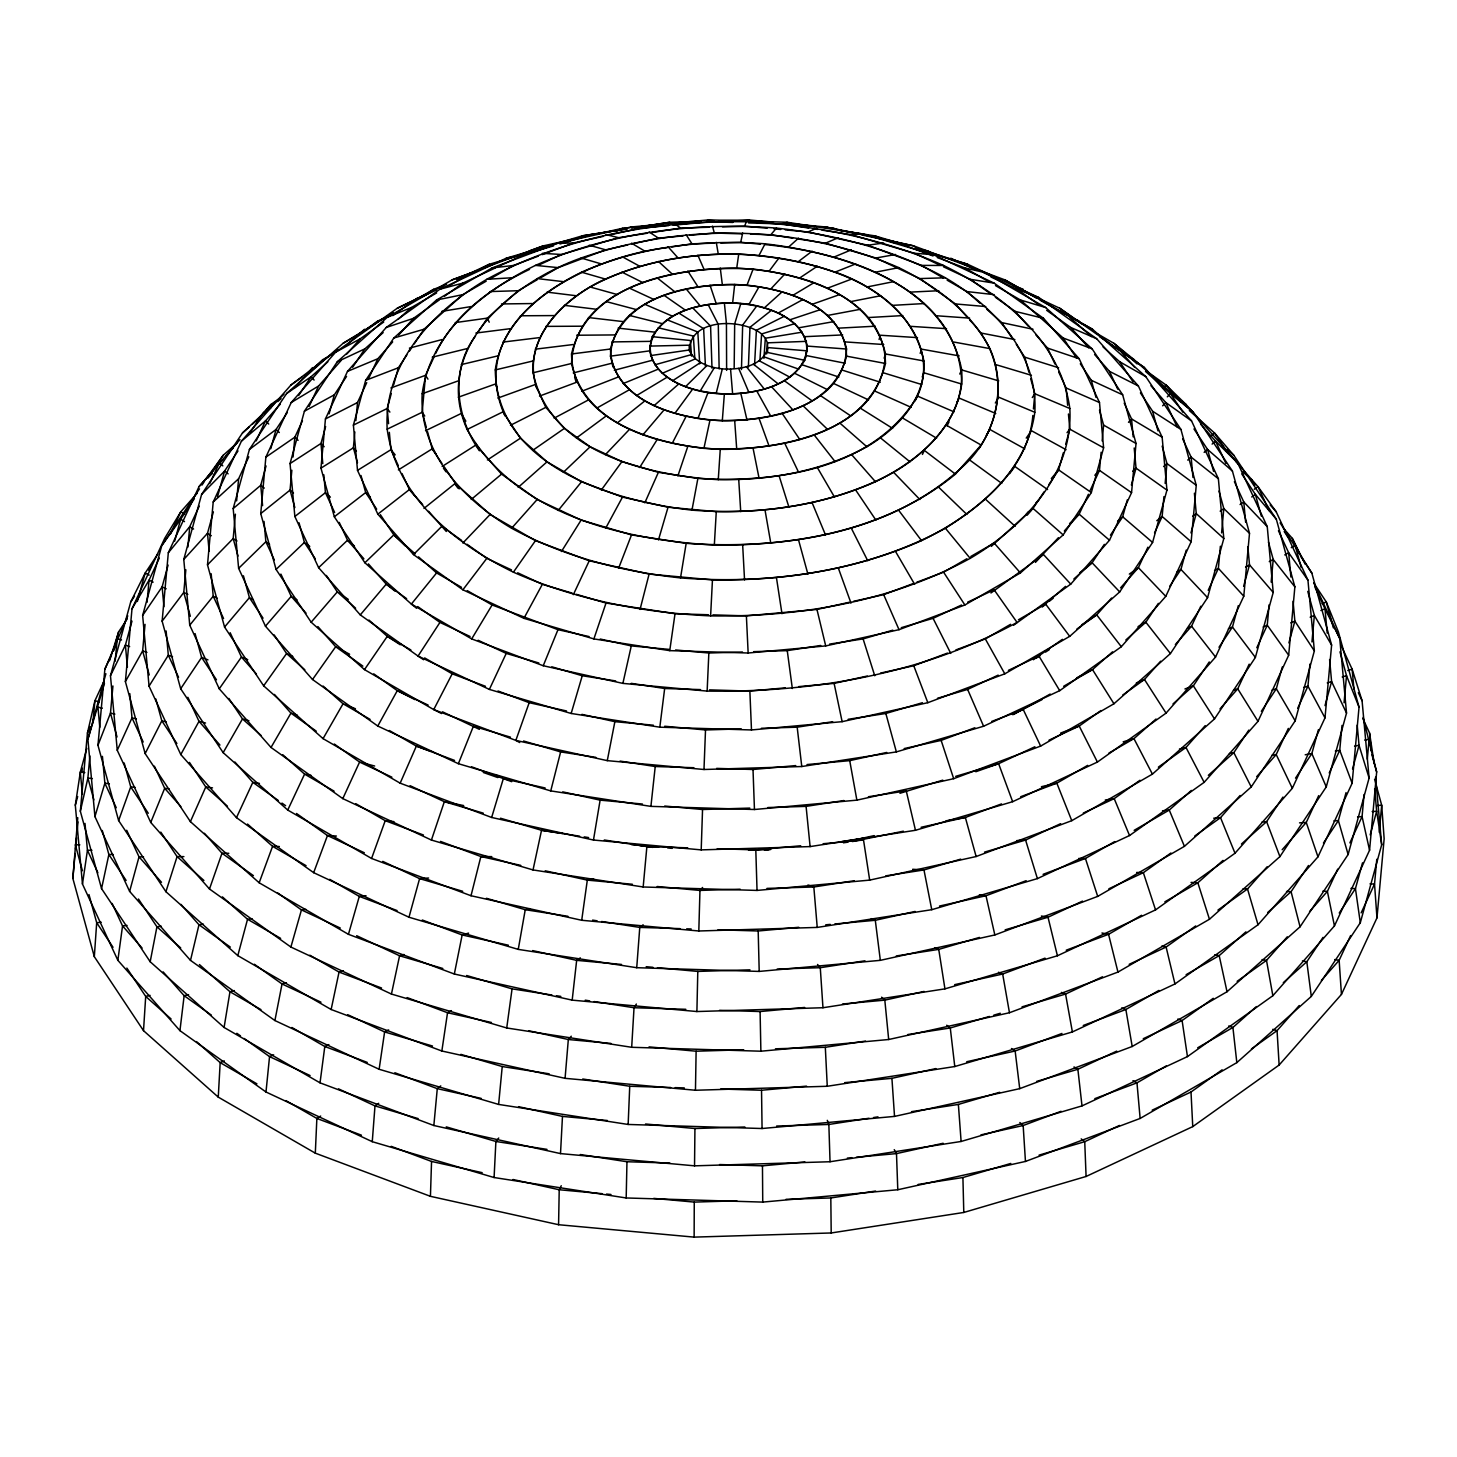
<?xml version="1.0" encoding="UTF-8"?>
<svg xmlns="http://www.w3.org/2000/svg" width="1457" height="1457" viewBox="0 0 1457 1457"><rect width="100%" height="100%" fill="white"/><g stroke="black" fill="none" stroke-linecap="round" stroke-linejoin="round"><path stroke-width="1.5" d="M1374.57 779.222L1381.691 805.211L1384.15 838.74L1376.974 917.874L1341.442 994.421L1279.137 1065.031L1192.755 1126.607L1086.084 1176.473L963.787 1212.461L831.2 1232.968L694.133 1237.12L694.26 1202.098L653.756 1198.382M1363.115 717.427L1376.665 772.01L1369.562 850.251L1334.448 925.923L1272.853 995.714L1187.455 1056.598L1082.005 1105.899L961.11 1141.468L830.035 1161.739L694.534 1165.837L694.934 1128.519L645.542 1124.003M734.164 368.402L734.674 323.891L740.848 303.475C769.642 305.078 817.031 323.909 804.738 360.28C786.999 389.857 747.769 395.43 716.152 393.481C687.358 391.878 639.969 373.047 652.262 336.676C670.001 307.099 709.231 301.526 740.848 303.475M1313.74 583.073L1326.271 601.923L1338.382 631.864L1359.035 707.137L1352.132 783.229L1317.966 856.843L1258.028 924.758L1174.961 983.967L1072.388 1031.938L954.772 1066.542L827.266 1086.266L695.463 1090.255L696.118 1051.207L649.039 1046.891M694.133 1237.12L558.577 1224.718L559.215 1189.75L561.255 1185.725M1375.554 777.164L1381.691 844.75L1360.31 922.718L1311.3 996.424L1236.829 1062.627L1140.139 1118.448L1025.455 1161.448L897.785 1189.75L762.74 1202.098L626.182 1197.964L626.965 1161.739L580.323 1154.527M1280.12 522.844L1311.846 573.093L1331.607 645.087L1324.996 717.882L1292.323 788.292L1235.008 853.237L1155.547 909.897L1057.418 955.774L944.937 988.866L822.968 1007.734L696.901 1011.54L697.794 971.418L657.417 967.721M1189.349 410.564L1214.519 432.966L1233.842 455.331L1276.332 519.238L1294.872 586.861L1288.68 655.213L1257.992 721.342L1204.156 782.336L1129.539 835.535L1037.402 878.607L931.752 909.696L817.231 927.417L698.814 930.987L699.961 890.427L702.602 887.477M741.467 369.532L742.651 325.111L756.784 305.934M558.577 1224.718L430.434 1196.324L431.545 1161.448L391.205 1146.331M337.915 349.498L290.945 385.03L241.443 441.143L213.214 501.973L207.495 564.842L224.56 627.038L263.644 685.828L323.053 738.644L400.165 783.174L491.646 817.468L593.473 840.033L701.199 849.886L702.547 809.509L749.809 808.089M446.57 284.242L397.287 308.228L335.675 352.157L291.218 402.533L265.866 457.134L260.748 513.592L276.065 569.432L311.161 622.212L364.487 669.619L433.731 709.595L515.851 740.393L607.278 760.645L703.986 769.496L705.516 729.957L741.285 728.882M1340.731 644.65L1352.132 669.182L1362.076 700.726L1369.106 778.038L1348.126 854.512L1300.063 926.798L1227.031 991.743L1132.198 1046.49L1019.718 1088.652L894.525 1116.408L762.066 1128.519L628.149 1124.458L629.734 1086.266L582.745 1079M748.388 367.091L749.991 327.279L771.482 310.268M430.434 1196.324L315.313 1153.161L316.861 1118.448L320.686 1116.044M627.348 228.822L582.254 235.852L506.235 258.217L439.941 289.215L386.251 327.479L347.513 371.371L325.439 418.942L320.977 468.134L334.327 516.78L364.887 562.766L411.366 604.072L471.686 638.913L543.242 665.74L622.886 683.388L707.137 691.092L708.849 653.009L742.451 652.008M626.182 1197.964L494.087 1177.529L495.89 1141.468L498.749 1138.008M710.615 615.892C800.057 617.203 891.047 601.614 970.18 558.359C1023.488 526.942 1073.554 474.654 1069.82 408.506C1060.459 340.137 1001.888 293.95 943.59 265.484C881.376 237.965 814.117 224.924 746.385 221.774C656.943 220.462 565.953 236.052 486.82 279.289C433.512 310.705 383.446 362.993 387.18 429.159C396.541 497.511 455.112 543.698 513.41 572.182C575.624 599.701 642.883 612.741 710.615 615.892L712.455 579.868C792.717 581.033 874.382 567.046 945.393 528.235C985.661 502.756 1028.788 466.149 1032.849 415.482M694.534 1165.837L560.508 1153.598L562.475 1116.408L518.546 1106.664M754.544 365.452L756.402 330.284L784.303 316.26M315.313 1153.161L218.259 1097.121L220.171 1062.627L196.476 1041.573M978.813 448.829C998.701 419.252 1004.638 381.698 989.886 348.605C970.508 311.215 935.685 286.046 898.787 267.633C799.146 224.378 683.388 222.539 581.124 258.016C512.864 282.002 431.236 348.678 467.114 429.487C515.796 514.995 623.05 539.873 714.331 545.064L716.279 511.626C777.382 512.518 839.56 501.864 893.633 472.323C930.058 450.85 964.261 415.136 961.711 369.932C944.773 282.804 841.745 251.97 764.834 244.557M1313.923 582.836L1339.748 638.494L1346.523 713.092L1326.271 786.871L1279.92 856.607L1209.456 919.258L1117.956 972.074L1009.464 1012.742L888.679 1039.515L760.882 1051.207L631.682 1047.292L634.032 1007.734L636.363 1004.037M759.88 361.117L761.592 333.981C742.378 317.917 687.74 317.936 689.598 351.829M218.259 1097.121L143.514 1030.664L145.7 996.424L126.85 968.067M718.265 479.681C769.46 480.428 821.548 471.503 866.86 446.753C897.385 428.759 926.051 398.836 923.902 360.954C907.165 280.418 808.872 258.399 738.735 254.046C687.54 253.299 635.452 262.224 590.14 286.993C559.615 304.968 530.949 334.91 533.098 372.773C549.835 453.309 648.128 475.346 718.265 479.681L720.268 449.357C781.407 449.739 882.013 430.908 885.474 353.978C871.286 289.597 793.683 271.202 736.732 268.106C675.593 267.724 574.987 286.537 571.526 363.485C585.714 427.866 663.317 446.261 720.268 449.357M143.514 1030.664L94.323 956.684L96.69 922.718L88.968 894.562M763.923 358.422L765.344 338.224L761.592 333.981L794.684 323.654M94.323 956.684L72.85 878.407L77.767 817.705M81.974 772.574L82.302 768.13M1235.554 461.232L1257.992 486.656L1276.205 511.789L1307.949 580.177L1314.36 650.897L1295.182 720.833L1251.235 786.944L1184.432 846.335L1097.704 896.401L994.84 934.957L880.338 960.345L759.206 971.418L636.727 967.703L639.769 927.417L643.138 924.794M766.637 353.942L767.475 342.832L765.344 338.224L802.188 332.141M494.087 1177.529L372.264 1141.687L374.995 1105.899L378.693 1103.313M722.308 420.745C768.731 420.891 843.512 407.14 846.553 349.024C835.881 300.597 777.51 286.756 734.692 284.443C688.269 284.297 613.488 298.048 610.447 356.164C621.119 404.591 679.49 418.432 722.308 420.745L724.366 393.973C755.946 394.446 804.574 384.648 807.324 346.092C800.203 313.765 761.228 304.531 732.634 302.983C701.054 302.51 652.426 312.308 649.676 350.864C656.797 383.191 695.772 392.425 724.366 393.973M767.566 351.993L767.475 342.832L806.45 341.357M695.463 1090.255L565.079 1078.326L568.321 1039.515L571.271 1036.2M72.85 878.407L75.108 853.547M75.527 849.03L76.547 837.72M76.948 833.204L77.986 821.894M560.508 1153.598L433.84 1125.514L320.03 1082.842L224.087 1027.458L150.18 961.747L101.553 888.624L80.335 811.239L87.438 733.017L94.924 700.726L104.303 680.51M89.897 755.946L87.894 778.038L80.335 811.239M92.92 722.818L94.924 700.726L99.276 701.819M565.079 1078.326L441.853 1051.007L331.14 1009.501L237.801 955.628L165.916 891.702L118.618 820.564L97.965 745.292L104.868 669.182L127.779 615.819M112.936 685.974L110.477 713.092L97.965 745.292M115.194 661.114L117.252 638.494L121.514 640.024M696.901 1011.54L572.182 1000.139L454.329 974.023L348.442 934.319L259.164 882.778L190.393 821.639L145.154 753.579L125.393 681.585L132.004 608.789L164.677 538.38L180.795 511.789L197.351 493.031M145.044 624.379L142.64 650.897L149.233 674.937M147.048 602.287L149.051 580.177L159.323 558.049M698.814 930.987L581.707 920.278L471.012 895.745L371.571 858.464L287.739 810.056L223.158 752.65L180.668 688.742L162.128 621.137L168.32 552.768L199.008 486.656L239.968 439.613M185.84 569.742L183.782 592.416L190.321 616.256M187.898 547.067L189.738 526.669L199.263 506.144M235.397 514.194L233.193 538.544L238.001 556.064M236.617 500.898L238.62 478.752L248.801 456.824M291.855 470.247L290.052 490.098L294.842 507.546M293.057 457.024L294.86 437.173L302.455 420.8M354.834 431.946L353.395 447.809L357.493 462.725M355.854 420.636L357.511 402.533L366.745 382.626M667.27 247.635C588.501 256.414 460.958 317.262 504.942 415.864M1033.432 408.962L1034.816 393.736L1030.682 378.693M1101.146 452.271L1099.489 470.374L1090.255 490.28M1102.166 440.943L1103.605 425.098L1099.507 410.182M1013.544 625.272L1070.749 584.13L1109.487 540.237L1131.561 492.666L1136.023 443.474L1122.673 394.829L1092.113 348.842L1045.634 307.536L985.314 272.714L964.88 267.924L937.27 257.561M1163.943 496.637L1162.14 516.488L1154.545 532.861M1165.145 483.414L1166.948 463.563L1162.158 446.115M703.986 769.496L801.769 766.528L896.365 751.903L983.602 726.242L1059.713 690.654L1121.325 646.726L1165.782 596.35L1191.134 541.749L1196.252 485.29L1180.935 429.451L1145.839 376.671L1092.513 329.264L1004.802 279.835L913.758 245.887L862.89 234.595M1220.383 546.211L1218.38 568.357L1208.199 590.285M1221.603 532.916L1223.807 508.566L1218.999 491.045M701.199 849.886L810.11 846.59L915.47 830.29L1012.651 801.696L1097.412 762.066L1166.055 713.129L1215.557 657.034L1243.786 596.204L1249.505 533.317L1232.44 471.121L1193.356 412.331L1133.947 359.533L1113.949 343.342L1094.662 332.196M1269.102 604.801L1267.262 625.199L1256.79 647.764M1271.16 582.126L1273.218 559.452L1268.464 542.113M1309.952 664.064L1307.949 686.156L1297.677 708.284M1311.956 641.954L1314.36 615.437L1307.767 591.396M1342.006 725.422L1339.748 750.282L1329.221 772.957M1344.064 702.82L1346.523 675.702L1339.966 651.825M1364.08 794.502L1362.076 816.594L1369.562 850.251M1367.303 759.17L1369.106 739.282L1364.699 740.101M1376.792 859.266L1374.534 884.053L1376.974 917.874M1379.233 832.238L1381.691 805.211L1377.175 805.575M433.84 1125.514L437.282 1088.652L440.761 1085.884M1146.185 370.861L1166.055 385.03L1185.98 404.409L1237.74 463.071L1267.262 526.669L1273.218 592.416L1255.388 657.435L1214.519 718.902L1152.414 774.122L1071.769 820.673L976.135 856.534L869.683 880.119L757.039 890.427L643.174 886.985L646.89 846.59L604.291 839.997M628.149 1124.458L498.622 1104.424L502.228 1066.542L460.849 1054.358M372.264 1141.687L265.994 1092.003L269.545 1056.598L244.12 1038.477M393.335 312.599L343.051 343.342L286.574 393.554L249.42 449.448L233.193 508.566L238.62 568.357L265.447 626.182L312.526 679.508L377.782 726.041L458.372 763.705L550.746 790.896L650.915 806.377L655.231 766.528L693.878 767.712M732.634 302.983L734.692 284.443M572.182 1000.139L576.662 960.345L580.323 957.886M265.994 1092.003L179.94 1030.645L184.147 995.714L163.129 971.892M574.204 239.021L543.242 245.887L452.198 279.835L387.289 317.298L337.296 361.755L304.404 411.22L290.052 463.563L294.86 516.488L318.609 567.665L360.28 614.89L418.05 656.069L489.37 689.416L571.162 713.475L659.821 727.189L664.665 688.505L700.526 689.598M320.03 1082.842L324.802 1046.49L328.845 1044.596M179.94 1030.645L117.853 960.309L122.552 925.923L112.116 903.431M631.682 1047.292L506.726 1027.968L512.063 988.866L466.641 975.498M581.707 920.278L587.317 880.119L593.855 879.136M669.746 650.642L748.151 653.009L825.718 645.925L899.024 629.679L964.88 604.983L1020.41 572.929L1063.173 534.901L1091.329 492.575L1103.605 447.809L1099.489 402.533L1079.163 358.732L1043.522 318.336L994.111 283.113L933.081 254.574L863.109 233.994L787.254 222.265L708.849 219.88L631.282 226.982L557.976 243.228L492.12 267.924L436.59 299.978L393.827 338.006L365.671 380.332L353.395 425.098L357.511 470.374L377.837 514.175L413.478 554.571L462.889 589.794L523.919 618.333L593.891 638.913L669.746 650.642L675.028 613.725L708.484 614.745M736.732 268.106L738.735 254.046M117.853 960.309L82.466 884.053L87.438 850.251L84.998 823.424M498.622 1104.424L379.13 1069.274L384.612 1031.938L388.655 1029.899M441.853 1051.007L447.536 1012.742L451.451 1010.612M82.466 884.053L75.309 805.211L80.335 772.01L86.819 748.37M805.612 357.147L806.286 352.721M680.51 577.919C762.357 584.166 846.08 574.058 921.534 540.638C973.859 515.086 1026.42 473.634 1034.816 412.276C1038.167 352.904 993.237 305.988 945.393 277.795C893.268 249.311 835.262 234.486 776.49 228.093C694.643 221.865 610.92 231.973 535.466 265.393C483.141 290.945 430.58 332.396 422.184 393.736C418.833 453.109 463.763 500.042 511.607 528.235C563.732 556.701 621.738 571.526 680.51 577.919L686.174 543.352C785.487 550.036 896.583 533.481 969.615 459.975C1005.876 420.599 1008.736 358.531 969.706 320.121M224.087 1027.458L229.969 991.743L199.409 964.552M593.473 840.033L600.12 800.148L642.428 804.027M636.727 967.703L518.255 949.381L525.248 909.696L529.528 908.622M691.966 510.15C754.271 514.904 818.014 507.2 875.457 481.757C915.287 462.306 955.318 430.744 961.711 384.047C960.6 287.484 843.348 252.753 765.034 243.811C702.729 239.075 638.986 246.761 581.543 272.204C541.713 291.673 501.682 323.217 495.289 369.932C496.4 466.477 613.652 501.208 691.966 510.15L697.885 478.442C776.271 483.269 873.544 469.445 917.509 396.104C942.806 338.516 884.836 288.559 835.061 272.131C761.119 246.47 677.414 247.799 605.365 279.07C564.314 297.264 520.276 339.863 536.904 388.637M150.18 961.747L156.937 926.798L138.451 899.005M379.13 1069.274L274.899 1020.537L282.039 983.967L286.41 982.747M607.278 760.645L614.872 721.67L653.392 725.204M454.329 974.023L462.16 934.957L468.608 933.117M720.778 242.955L740.721 242.336L742.669 233.029M331.14 1009.501L339.044 972.074L343.397 970.799M506.726 1027.968L391.441 994.056L399.582 955.774L403.917 954.481M101.553 888.624L108.874 854.512L102.281 830.49M643.174 886.985L533.025 869.938L541.53 830.29L500.498 818.215M703.913 448.355C768.549 452.235 867.826 438.903 885.474 363.485C884.435 298.321 806.085 275.209 753.087 269.108C688.451 265.229 589.174 278.56 571.526 353.978C572.565 419.142 650.915 442.236 703.913 448.355L710.014 419.998C759.789 423.204 831.983 412.823 846.553 356.164C845.115 307.463 787.399 289.397 746.986 285.19C697.211 281.984 625.017 292.383 610.447 349.024C611.885 397.725 669.601 415.791 710.014 419.998M622.886 683.388L631.282 645.925L668.945 649.367M274.899 1020.537L190.503 960.382L198.972 924.758L180.978 904.378M471.012 895.745L480.865 856.534L491.774 856.625M716.152 393.481L722.326 368.894C738.936 369.969 763.049 366.49 767.912 347.586L807.324 350.864M550.746 790.896L560.635 751.903L595.84 757.349M640.042 609.445L649.112 574.076L712.455 579.868M237.801 955.628L247.544 919.258L222.393 896.875M190.503 960.382L129.618 891.393L139.034 856.843L126.704 830.271M129.618 891.393L94.924 816.594L87.894 739.282L105.887 673.735M104.449 683.479L87.894 739.282M113.3 651.224L118.618 631.864L127.324 618.751M391.441 994.056L290.89 947.05L209.48 888.989L150.745 822.44L117.252 750.282L110.477 675.702L130.729 601.923L145.154 573.093L157.72 554.188M75.309 805.211L77.676 796.542M131.986 621.101L125.393 645.087L110.477 675.702M137.359 601.468L145.154 573.093L149.197 575.078M518.255 949.381L408.98 917.236L313.656 872.67L236.471 817.65L180.795 754.544L149.051 686.156L142.64 615.437L161.818 545.501L199.5 488.842M168.101 565.043L162.128 586.861L142.64 615.437M174.694 541.057L180.668 519.238L194.418 498.567M533.025 869.938L431.418 840.052L342.796 798.618L271.02 747.459L219.26 688.797L189.738 625.199L183.782 559.452L201.612 494.415L242.481 432.966L284.006 394.228M213.378 511.881L207.495 533.317L209.134 551.292M217.494 496.855L224.56 471.121L238.001 450.923M266.048 465.949L260.748 485.29L262.588 505.615M270.765 448.774L276.065 429.451L287.339 412.477M325.621 426.555L320.977 443.474L322.798 463.599M329.1 413.861L334.327 394.829L346.547 376.434M391.296 393.499L387.18 408.506L388.564 423.677M393.645 384.921L398.362 367.765L406.885 354.925M479.353 450.723C456.005 417.43 449.903 369.787 475.474 336.057M1063.355 452.745L1058.638 469.901L1048.894 484.58M1065.704 444.166L1069.82 429.159L1068.436 413.988M1127.317 499.86L1122.673 516.78L1110.453 535.174M1131.379 485.054L1136.023 468.134L1134.202 448.009M659.821 727.189L751.484 729.957L842.128 721.67L927.818 702.693L1004.802 673.826L1069.711 636.345L1119.704 591.906L1152.596 542.441L1166.948 490.098L1162.14 437.173L1138.391 385.996L1096.72 338.771L1038.95 297.592L967.63 264.245L916.016 247.981M1186.235 550.109L1180.935 569.432L1169.661 586.388M1190.952 532.916L1196.252 513.592L1194.412 493.267M650.915 806.377L754.453 809.509L856.88 800.148L953.679 778.694L1040.644 746.093L1113.949 703.767L1170.426 653.556L1207.58 597.661L1223.807 538.544L1218.38 478.752L1191.553 420.927L1144.474 367.601L1059.713 308.228L1028.861 293.804M1238.323 605.602L1232.44 627.038L1218.999 647.254M1243.622 586.297L1249.505 564.842L1247.866 546.885M1282.306 666.942L1276.332 688.742L1261.343 711.307M1288.899 642.938L1294.872 621.137L1293.069 601.286M1318.439 729.593L1311.846 753.579L1295.51 778.165M1325.014 705.589L1331.607 681.585L1329.604 659.529M1346.049 792.608L1338.382 820.564L1323.448 843.02M1352.551 768.95L1359.035 745.292L1357.214 725.149M1362.514 862.817L1355.447 888.624L1339.238 912.993M1370.181 834.879L1376.665 811.239L1374.643 788.893M408.98 917.236L419.598 878.607L428.595 878.025M290.89 947.05L301.453 909.897L305.897 909.368M348.442 934.319L359.296 896.401L365.998 895.709M879.099 339.499L880.319 335.237L917.509 337.623M571.162 713.475L582.254 675.757L615.655 680.929M658.455 539.946L668.053 507.218L716.279 511.626M94.924 816.594L104.868 783.229L102.427 756.383M491.646 817.468L503.321 778.694L545.137 787.964M884.144 358.203L885.474 353.978L923.902 360.954M109.53 660.75L118.618 631.864M165.916 891.702L177.08 856.607L160.798 832.111M677.851 475.984L687.813 446.388M431.418 840.052L444.349 801.696L463.636 805.557M593.891 638.913L606.021 603.052L675.028 613.725M209.48 888.989L221.992 853.237L204.362 833.258M566.518 710.961L529.182 702.693L515.851 740.393L519.712 742.542M118.618 820.564L130.729 786.871L124.173 762.994M371.571 858.464L385.231 820.673L393.991 821.639M259.164 882.778L272.568 846.335L247.526 824.061M313.656 872.67L327.461 835.535L336.403 836.045M746.986 285.19L753.087 269.108M920.187 353.341L921.771 349.188L959.161 355.89M618.569 568.339L631.518 534.901L686.174 543.352M697.903 418.523L708.066 392.498M458.372 763.705L473.398 726.242L510.478 737.151M922.208 376.981L923.902 372.773L961.711 384.047M150.745 822.44L164.677 788.292L154.406 766.163M543.242 665.74L557.976 629.679L589.065 636.563M915.087 400.93L917.509 396.104L954.08 411.876M722.472 226.837L744.545 226.163L746.385 221.774M400.165 783.174L416.356 746.093L389.347 730.503M190.393 821.639L205.765 786.944L189.446 762.393M644.814 502.865L658.382 472.341L697.885 478.442M117.252 750.282L132.004 717.882L129.8 693.623M342.796 798.618L359.588 762.066L334.309 744.035M148.833 570.47L150.745 566.354M104.868 669.182L111.515 654.867M113.409 650.787L116.269 644.65M170.524 533.918L180.795 511.789L184.584 514.175M87.438 733.017L90.279 726.879M209.735 483.578L219.26 463.071L222.812 465.839M256.195 440.87L265.447 420.927L280.163 404.263M309.103 406.467L318.609 385.996L340.938 360.699M368.585 378.638L377.837 358.732L392.68 341.903M433.84 357.42L425.535 375.305L422.184 412.276L426.318 427.338M435.679 353.45C454.001 314.694 491.555 287.375 529.547 269.399M236.471 817.65L252.844 782.336L234.905 762.011M1088.415 494.269L1079.163 514.175L1064.32 531.004M1147.897 547.195L1138.391 567.665L1120.524 587.899M1200.805 606.239L1191.553 626.182L1175.362 644.504M1249.177 664.173L1237.74 688.797L1220.001 708.903M1288.334 728.409L1276.205 754.544L1256.644 776.727M1318.694 795.631L1306.255 822.44L1282.16 849.741M1337.69 869.155L1327.382 891.393L1309.552 911.572M1349.892 842.875L1362.076 816.594L1357.578 816.903M1350.621 935.576L1339.147 960.309L1321.408 980.415M1361.148 912.902L1374.534 884.053L1369.999 883.871M489.37 689.416L506.235 653.41L538.817 662.99M287.739 810.056L304.586 774.122L282.767 754.726M573.33 594.656L589.247 560.799L649.112 574.076M959.744 374.03L961.711 369.932L998.737 380.878M922.427 454.438L924.357 450.413L955.446 474.126L981.126 445.041L946.522 425.298M957.158 402.059L959.161 398.071L995.768 413.478M947.032 425.808L949.053 421.838M145.154 753.579L161.818 720.833L155.826 698.978M672.169 443.456L686.138 416.32M485.491 686.302L452.198 673.826L433.731 709.595L441.562 713.548M759.115 255.285L765.034 243.811M605.657 528.254L622.485 497.11L668.053 507.218M523.919 618.333L542.35 584.33L572.055 593.072M180.795 754.544L199.008 721.342L187.862 697.302M377.782 726.041L397.287 690.654L373.739 673.863M125.393 681.585L142.64 650.897L146.92 652.408M748.934 304.458L759.097 286.665M223.158 752.65L242.481 718.902L228.858 698.413M323.053 738.644L343.051 703.767L323.108 686.047M271.02 747.459L290.945 713.129L274.444 694.424M995.331 403.024L998.737 397.215L1034.816 412.276M132.004 608.789L149.051 580.177L153.131 582.144M471.686 638.913L492.12 604.983L557.976 629.679M700.216 391.022L714.349 367.656L722.326 368.894M986.389 435.206L989.886 429.487L1024.781 448.847M149.051 686.156L168.32 655.213L166.116 630.954M561.437 551.529L581.124 520.076L631.518 534.901M639.659 467.533L657.143 439.595M470.083 636.49L439.941 622.412L418.05 656.069L423.641 659.73M1032.303 397.542L1034.816 393.736L1069.82 408.506M202.013 485.072L204.508 481.284M208.169 477.896L223.158 455.331L236.763 443.256M130.729 601.923L134.481 596.259M250.203 432.547L263.644 412.331M298.63 395.521L311.161 376.671L327.825 361.846M352.667 367.237L364.887 348.842L383.155 332.615M409.326 351.246L411.766 347.586M414.207 343.925L423.969 329.246L462.871 294.642L486.201 281.183M477.86 332.469L487.385 318.118L518.2 290.726L537.251 279.726M991.27 546.393L1033.031 508.42L1044.013 491.92M1104.333 544.372L1092.113 562.766L1073.845 578.994M1158.37 603.362L1145.839 622.212L1125.842 639.987M1209.237 661.952L1193.356 685.828L1172.994 703.931M1248.831 730.103L1233.842 752.65L1208.345 775.306M1282.943 797.07L1266.607 821.639L1241.455 844.004M1308.513 865.494L1291.084 891.702L1267.681 912.519M1323.029 937.379L1306.82 961.747L1283.307 982.655M180.668 688.742L201.612 657.435L195.074 633.595M364.487 669.619L387.289 636.345L368.967 620.063M219.26 688.797L241.443 657.034L230.151 632.702M513.41 572.182L535.466 540.638L589.247 560.799M312.526 679.508L335.675 646.726L317.881 626.583M1026.22 438.102L1031.465 430.707L1066.087 449.703M263.644 685.828L286.574 653.556L274.189 634.924M161.818 545.501L180.668 519.238L184.511 521.624M205.765 479.389L223.158 455.331M601.304 490.062L621.939 461.614L658.382 472.341M1009.61 473.671L1014.855 466.477L1047.583 489.552M674.828 413.406L692.676 389.074M769.187 271.075L779.149 257.743M162.128 621.137L183.782 592.416L187.807 594.383M462.889 589.794L486.82 558.359L511.498 569.906M1067.034 432.674L1069.82 429.159L1103.605 447.809M189.738 625.199L213.214 596.204L211.174 573.748M461.487 587.298L436.59 572.929L411.366 604.072L416.556 608.261M558.213 510.46L581.543 481.757L622.485 497.11M168.32 552.768L189.738 526.669L193.581 529.037M360.28 614.89L386.251 584.13L368.384 563.877M224.56 627.038L249.42 597.661L243.41 575.77M642.901 434.842L664.119 409.836M1051.317 478.533L1058.638 469.901L1091.329 492.575M750.501 234.122L770.826 234.741L776.49 228.093M264.027 412.586L271.02 404.409L280.236 397.852M265.447 626.182L291.218 596.35L280.891 574.094M311.161 622.212L337.296 591.906L326.332 575.424M1025.692 514.867L1028.606 511.498M1035.909 503.047L1038.823 499.678M1027.112 515.232L1031.556 510.114M256.232 421.164L271.02 404.409M199.008 486.656L222.939 459.538M225.926 456.15L233.411 447.681M294.879 387.598L312.526 367.601M346.893 353.942L360.28 338.771L383.737 322.033M398.617 335.165L413.478 318.336L439.103 300.069M1058.383 537.724L1035.399 562.402M1111.6 598.026L1096.72 614.89L1076.869 629.042M1160.646 661.187L1144.474 679.508L1122.728 695.025M1205.194 725.659L1185.98 747.459L1158.37 767.129M1240.089 795.486L1220.529 817.65L1194.795 835.99M1267.098 866.806L1247.52 888.989L1217.925 910.097M1287.278 936.815L1266.497 960.382L1237.139 981.308M1299.243 1005.53L1277.061 1030.645L1251.436 1048.931M511.607 528.235L537.159 499.514L581.124 520.076M183.782 559.452L207.495 533.317L211.338 535.721M1128.483 422.311L1131.561 418.942L1124.203 403.097M1162.996 388.327L1166.055 385.03L1181.062 402.041M770.862 288.887L784.831 274.007M1167.312 396.832L1170.426 393.554L1193.356 412.331M462.871 543.024L490.117 514.467L535.466 540.638M605.365 454.657L629.588 429.25M1094.808 475.273L1099.489 470.374L1131.561 492.666M1162.631 405.811L1165.782 402.533L1191.553 420.927M207.495 564.842L233.193 538.544L236.999 541.002M201.612 494.415L224.56 471.121L228.13 473.871M990.96 592.981L1043.522 554.571L1070.749 584.13M413.478 554.571L441.853 526.305L461.632 540.42M313.82 368.639L323.053 359.533L332.688 353.96M685.519 386.688L707.009 365.507L714.349 367.656M1069.565 523.609L1079.163 514.175L1109.487 540.237M238.62 568.357L265.866 541.749L264.027 521.424M1035.617 561.546L1038.859 558.413M364.887 562.766L393.827 534.901L380.368 514.667M1132.763 471.267L1136.023 468.134L1166.948 490.098M563.367 472.323L590.14 446.753L621.939 461.614M276.065 569.432L304.404 542.441L299.031 522.808M318.609 567.665L347.513 540.237L339.244 522.407M213.214 501.973L238.62 478.752M764.324 307.882L782.172 291.782M1163.597 466.586L1166.948 463.563L1196.252 485.29M788.947 246.761L798.545 238.147M311.161 370.096L323.053 359.533M242.481 432.966L249.202 426.992M252.553 424.005L259.273 418.032M264.3 413.551L271.02 407.596M277.722 401.622L281.092 398.635M346.165 345.546L364.487 329.264M209.116 476.421L212.449 473.452M398.089 319.338L411.366 307.536L436.663 292.93M1065.559 586.37L1042.174 606.859M1112.511 651.844L1092.513 669.619L1063.665 686.283M1156.02 719.029L1133.947 738.644L1108.886 753.105M1191.352 790.423L1169.261 810.056L1134.165 830.326M1223.006 860.413L1197.836 882.778L1164.853 901.828M1245.935 931.843L1219.199 955.628L1186.125 974.697M1256.426 1006.55L1232.913 1027.458L1197.672 1047.802M518.2 487.367L547.012 461.833L581.543 481.757M654.102 405.629L678.835 383.883M1211.131 435.934L1214.519 432.966L1228.142 453.455M1187.728 460.084L1191.134 457.134L1182.683 438.939M1117.574 521.205L1122.673 516.78L1152.596 542.441M1212.115 444.094L1215.557 441.143L1237.74 463.071M1204.138 452.399L1207.58 449.448L1232.44 471.121M233.193 508.566L260.748 485.29L264.263 488.095M241.443 441.143L265.447 420.927L268.725 424.023M471.248 499.46L501.554 474.126L537.159 499.514M372.828 325.166L377.782 321.068L387.853 316.369M1079.819 572.765L1092.113 562.766L1119.704 591.906M260.748 513.592L290.052 490.098L293.476 492.976M423.969 508.42L455.203 483.414L490.117 514.467M617.349 422.894L644.905 400.857M1042.666 606.64L1046.181 603.835M1049.696 601.013L1053.192 598.208M1156.803 520.695L1162.14 516.488L1191.134 541.749M294.86 516.488L325.439 492.666L323.818 474.782M377.837 514.175L409.417 489.552L402.023 473.616M334.327 516.78L365.671 492.575L361.008 475.528M798.618 261.404L812.186 251.114M249.42 449.448L276.065 429.451L279.325 432.529M576.444 437.956L606.349 415.846M1192.664 516.233L1196.252 513.592L1223.807 538.544M365.088 330.12L377.782 321.068M290.945 385.03L301.781 377.308M392.771 315.604L418.05 297.592M444.585 296.153L462.889 283.113L495.453 267.888M714.331 545.064C798.982 545.974 888.497 529.146 955.446 474.126M1062.426 639.332L1033.359 659.73M1100.964 710.524L1079.218 726.041L1049.004 740.174M1139.975 780.26L1114.204 798.618L1083.298 813.079M1170.9 853.019L1143.344 872.67L1108.868 888.788M1195.705 925.942L1166.11 947.05L1129.175 964.315M1213.28 998.3L1182.101 1020.537L1143.271 1038.695M1152.177 1110.161L1191.006 1092.003L1222.132 1069.82M1129.321 574.113L1138.391 567.665L1165.782 596.35M1220.165 511.152L1223.807 508.566L1249.505 533.317M1254.277 489.261L1257.992 486.656L1269.138 510.697M532.643 450.413L564.387 428.394L590.14 446.753M1240.071 504.541L1243.786 501.973L1234.389 481.684M1251.709 496.964L1255.388 494.415L1276.332 519.238M265.866 457.134L294.86 437.173L298.102 440.324M286.574 393.554L311.161 376.671L314.093 380.058M423.313 296.317L433.731 289.287L444.258 285.335M799.857 277.868L817.341 266.212M1081.695 624.834L1096.72 614.89L1121.325 646.726M487.385 459.975L520.422 438.193L547.012 461.833M672.697 380.696L700.598 362.502L707.009 365.507M1036.364 658.072L1040.061 655.668M1045.616 652.044L1049.331 649.622M290.052 463.563L320.977 443.474L324.164 446.716M1177.129 571.873L1180.935 569.432L1207.58 597.661M442.145 466.477L475.874 445.041L501.554 474.126M320.977 468.134L353.395 447.809L356.4 451.087M398.362 469.901L432.219 448.847L427.502 431.636M357.511 470.374L390.913 449.703L389.347 432.347M291.218 402.533L318.609 385.996M636.636 395.539L667.16 377.163M792.881 295.352L814.099 282.622M1214.537 570.634L1218.38 568.357L1243.786 596.204M408.725 303.712L412.568 301.49M416.429 299.268L433.731 289.287M343.051 343.342L362.338 332.196M448.337 286.191L471.686 272.714L452.198 279.835M490.08 278.943L513.41 265.484L538.198 256.177M541.057 277.522L558.213 267.633L605.657 249.839L627.657 244.976M916.726 582.254L943.59 572.182L966.92 558.723M970.799 556.483L994.129 543.024L1020.41 572.929M955.847 649.949L985.314 638.913L1010.612 624.306M1018.407 619.808L1045.634 604.072L1069.711 636.345M1050.206 694.06L1013.489 714.549M1087.669 765.362L1056.835 783.174L1020.665 796.724M1114.678 841.581L1085.429 858.464L1043.103 874.327M1141.559 915.269L1108.558 934.319L1066.214 950.201M1158.916 990.414L1125.86 1009.501L1083.279 1025.473M1166.329 1065.887L1136.97 1082.842L1094.808 1098.651M1138.063 626.619L1145.839 622.212L1170.426 653.556M1245.571 567.064L1249.505 564.842L1273.218 592.416M596.678 408.16L629.351 389.766M1291.266 547.668L1295.182 545.501L1301.174 567.356M304.404 411.22L334.327 394.829M1269.266 561.619L1273.218 559.452L1294.872 586.861M778.165 313.073L802.898 299.559M1284.746 554.917L1288.68 552.768L1307.949 580.177M335.675 352.157L360.28 338.771M554.152 418.159L588.446 399.928M475.401 271.585L489.37 264.245L530.275 252.207M1076.814 677.778L1092.513 669.619L1113.949 703.767M325.439 418.942L357.511 402.533M510.478 425.298L545.829 407.359L564.387 428.394M1012.396 714.64L1041.974 699.651M1187.546 628.186L1191.553 626.182L1215.557 657.034M353.395 425.098L387.18 408.506L389.893 412.094M467.114 429.487L502.92 411.876L520.422 438.193M425.535 430.707L461.232 413.478L465.858 421.182M387.18 429.159L422.184 412.276L424.752 416.028M616.876 231.044L622.886 228.221L636.181 227.019M456.77 279.489L489.37 264.245M397.287 308.228L436.372 289.943M465.165 276.484L473.398 272.641M499.514 265.994L523.919 254.574L553.605 245.851M539.509 264.737L561.437 254.483L618.569 237.673L647.327 233.229M337.296 361.755L364.887 348.842M901.282 627.676L933.081 618.333L961.547 605.019M967.667 602.16L994.111 589.794L1017.059 622.412C922.572 674.045 813.935 692.64 707.137 691.092M937.488 698.285L967.63 689.416L998.191 675.119M1008.39 670.366L1038.95 656.069L1059.713 690.654M1034.889 746.767L998.628 763.705L975.789 771.736M1060.623 823.679L1025.582 840.052L984.513 852.126M1082.496 901.118L1048.02 917.236L1005.166 929.839M1102.494 976.791L1065.559 994.056L1022.049 1006.842M1116.699 1051.116L1077.87 1069.274L1036.601 1081.422M1119.486 1125.441L1084.736 1141.687L1039.06 1155.128M1228.378 628.914L1232.44 627.038L1255.388 657.435M662.316 373.302L695.408 358.804L700.598 362.502M1263.11 627.002L1267.262 625.199L1288.68 655.213M273.643 1054.832L269.545 1056.598L310.104 1075.557M1136.296 683.023L1144.474 679.508L1166.055 713.129M1322.118 603.708L1326.271 601.923L1333.428 627.949M797.052 238.802L825.482 243.192L838.431 237.673M1290.756 622.868L1294.872 621.137L1314.36 650.897M1320.862 610.519L1324.996 608.789L1339.748 638.494M347.513 371.371L377.837 358.732M834.515 256.851L851.343 249.839M1310.171 617.185L1314.36 615.437L1331.607 645.087M785.268 229.878L807.888 231.954L816.958 228.221M623.177 383.573L658.182 369.167M387.289 317.298L411.366 307.536M224.36 1060.951L220.171 1062.627L256.924 1083.844M835.061 272.131L855.696 263.917M581.762 391.259L618.132 377.053M365.671 380.332L398.362 367.765M899.952 793.282L942.77 780.151M1060.623 733.071L1079.218 726.041L1097.412 762.066M827.412 288.213L851.635 279.07M542.332 254.629L573.33 243.009L603.453 236.325M853.547 601.322L883.67 594.656L912.592 583.802M880.574 673.079L913.758 665.74L947.432 653.1M904.141 748.588L941.149 740.393L974.842 727.753M991.689 721.434L1023.269 709.595L1040.644 746.093M1001.524 803.9L965.354 817.468L921.079 827.285M1026.183 880.684L985.988 895.745L939.492 906.054M1045.033 958.141L1002.671 974.023L954.663 984.659M1061.989 1033.45L1015.147 1051.007L966.738 1061.734M1061.097 1111.29L1023.16 1125.514L980.943 1134.876M539.491 396.104L576.681 382.226M1184.942 688.961L1193.356 685.828L1214.519 718.902M390.913 387.963L425.535 375.305L427.957 379.148M543.242 245.887L529.182 250.968L542.35 248.054M497.839 398.071L535.229 384.539L545.829 407.359M422.184 393.736L458.263 380.878M458.263 397.215L495.289 384.047L497.256 388.017M812.095 304.331L839.651 294.569M386.251 327.479L413.478 318.336M789.84 319.812L820.364 309.649M1233.46 690.217L1237.74 688.797L1257.992 721.342M748.516 222.921L781.972 223.923L787.254 222.265M1272.016 690.09L1276.332 688.742L1295.182 720.833M1347.78 670.511L1352.132 669.182L1353.954 689.325M1303.633 687.431L1307.949 686.156L1324.996 717.882M562.548 242.718L571.162 240.186M559.962 243.975L593.891 233.994M829.652 644.085L863.109 638.913L892.795 630.171M848.156 719.303L885.838 713.475L922.427 702.711M955.665 776.344L998.628 763.705L1012.651 801.696M1123.165 741.832L1133.947 738.644L1152.414 774.122M1342.225 676.959L1346.523 675.702L1359.035 707.137M960.728 859.138L923.975 869.938L885.765 875.857M979.45 937.416L938.745 949.381L896.274 955.956M989.43 1016.44L950.274 1027.968L907.875 1034.525M993.783 1015.165L1000.303 1013.252M911.481 1111.673L958.378 1104.424L999.666 1092.276M918.129 1184.45L962.913 1177.529L1010.776 1163.451M1327.272 682.859L1331.607 681.585L1346.523 713.092M393.827 338.006L423.969 329.246M654.812 364.815L691.656 354.561L695.408 358.804M439.941 289.215L462.889 283.113M234.34 990.578L229.969 991.743L260.949 1009.61M614.308 370.26L652.262 360.28M409.417 348.114L442.145 339.554M188.554 994.621L184.147 995.714L211.411 1015.147M573.257 372.919L611.74 363.267M432.219 357.184L467.114 348.605M1179.46 749.044L1185.98 747.459L1204.156 782.336M533.098 372.773L571.526 363.485M461.232 364.614L497.839 355.89M495.289 369.932L533.098 360.954M150.089 995.386L145.7 996.424L171.088 1018.989M1041.427 786.707L1056.835 783.174L1071.769 820.673M598.536 233.63L622.886 228.221M607.769 235.378L640.042 228.221L668.708 225.598M632.065 243.993L658.455 238.147L683.042 235.888M712.947 614.872L746.385 615.892L816.958 609.445L849.231 602.287M798.636 686.629L834.114 683.388L867.297 676.03M806.996 764.561L849.722 760.645L886.73 752.449M843.476 842.419L847.865 841.436M852.254 840.47L874.2 835.608M903.376 831.2L852.418 841.563M915.142 911.445L875.293 920.278L834.752 923.993M924.102 991.434L884.818 1000.139L842.492 1004M844.714 1082.642L891.921 1078.326L935.922 1068.564M943.153 1143.253L896.492 1153.598L856.279 1157.259M1229.38 753.579L1233.842 752.65L1251.235 786.944M506.235 258.217L523.919 254.574M436.59 299.978L462.871 294.642M866.86 286.993L893.633 281.656M875.457 272.204L898.787 267.633M850.651 301.617L880.556 295.771M1271.797 755.4L1276.205 754.544L1292.323 788.292M827.649 315.422L860.322 309.303M1305.199 754.781L1311.846 753.579L1326.271 786.871M1354.555 746.093L1359.035 745.292L1369.106 778.038M825.482 243.192L875.876 258.016L895.563 254.483M798.818 327.789L833.823 321.615M1335.341 751.065L1339.748 750.282L1352.132 783.229M946.067 820.819L965.354 817.468L976.135 856.534M642.391 226.545L669.746 222.265L701.108 221.318M441.853 311.361L471.248 306.553M631.81 228.13L636.272 227.438M642.974 226.4L669.746 222.265M582.254 235.852L626.801 228.968M651.753 232.555L680.51 228.093L709.231 227.237M671.75 246.943L691.966 243.811L714.13 243.155M753.651 651.661L787.254 650.642L820.728 645.469M761.41 728.281L797.179 727.189L832.639 721.707M767.821 807.542L806.085 806.377L843.931 800.53M868.408 796.742L906.254 790.896L915.47 830.29M1105.28 800.002L1114.204 798.618L1129.539 835.535M841.8 841.563L863.928 838.139M854.294 880.72L813.826 886.985L766.947 888.406M864.984 960.8L820.273 967.703L777.182 969.014M775.452 1048.803L825.318 1047.292L865.476 1041.081M869.046 1118.247L828.851 1124.458L776.636 1126.042M873.526 1117.555L877.988 1116.863M786.052 1199.311L830.818 1197.964L875.602 1191.043M650.55 355.599L689.525 349.953L691.656 354.561M807.888 231.954L867.753 245.213L883.67 243.009M455.203 322.616L487.385 318.118L489.206 322.197M843.53 842.783L847.974 842.164M610.447 356.164L649.676 350.864M475.874 333.052L510.478 328.663M571.526 353.978L610.447 349.024M252.061 918.675L247.544 919.258L280.636 938.363M203.415 924.193L198.972 924.758L230.352 947.123M502.92 342.085L539.491 337.623M535.229 349.188L573.257 344.526M161.381 926.27L156.937 926.798L180.723 947.942M492.12 267.924L513.41 265.484M127.032 925.432L122.552 925.923L142.094 948.052M1162.504 810.802L1169.261 810.056L1184.432 846.335M101.225 922.263L96.69 922.718L113.027 947.287M640.625 226.6L651.698 225.598M656.142 225.179L662.789 224.578M689.398 222.138L700.489 221.136M673.116 225.198L710.615 221.774L732.907 222.447M689.762 235.287L714.331 233.029L741.449 233.849M709.504 689.871L749.863 691.092L785.341 687.85M716.625 768.385L753.014 769.496L795.741 765.581M717.226 848.721L755.801 849.886L800.694 845.77M823.132 843.73L863.527 840.033L869.683 880.119M764.433 850.214L768.968 849.795M717.973 929.766L758.186 930.987L798.727 927.289M825.737 924.813L830.253 924.394M719.576 1010.32L760.099 1011.54L804.646 1007.461M720.632 1089.016L761.537 1090.255L806.504 1086.139M719.558 1164.544L762.466 1165.837L804.901 1161.957M847.355 1158.078L851.817 1157.678M1213.717 818.215L1220.529 817.65L1235.008 853.237M1372.184 811.567L1376.665 811.239L1381.691 844.75M1262.09 821.948L1266.607 821.639L1279.92 856.607M1016.786 840.598L1025.582 840.052L1037.402 878.607M1299.535 822.859L1306.255 822.44L1317.966 856.843M1333.902 820.837L1338.382 820.564L1348.126 854.512M486.82 279.289L511.607 277.795M892.613 305.351L924.357 303.548M868.554 317.535L902.848 315.586M838.868 328.135L875.238 326.204M822.039 230.133L850.979 234.613L863.109 233.994M909.988 292.129L938.8 290.726M804.738 336.676L842.692 334.928M719.029 220.772L748.151 219.88L772.538 222.12M664.665 223.103L671.386 222.903M693.805 222.229L700.526 222.01M743.125 220.736L749.863 220.517L748.151 219.88M490.117 291.564L518.2 290.726M875.876 258.016L919.841 278.578L945.393 277.795M748.516 850.178L770.808 849.504M740.138 889.207L699.961 890.427L657.143 886.512M697.794 971.418L749.954 969.834M696.118 1051.207L743.707 1049.768M694.934 1128.519L744.873 1127.008M694.26 1202.098L736.805 1200.805M649.676 346.092L689.088 345.2L689.525 349.953M611.74 341.921L650.55 341.357M557.976 243.228L573.33 243.009M501.554 303.948L532.643 303.548M576.681 335.237L614.308 334.928M520.422 315.768L554.152 315.586M545.829 326.386L581.762 326.204M1078.672 858.464L1085.429 858.464L1097.704 896.401M143.533 856.862L139.034 856.843L161.508 882.305M183.892 856.625L177.08 856.607L203.925 880.465M867.753 245.213L921.534 265.393L943.59 265.484M113.373 854.549L108.874 854.512L126.122 880.465M228.822 853.31L221.992 853.237L253.409 875.639M91.937 850.305L87.438 850.251L97.874 872.743M79.825 844.841L75.309 844.75L82.43 870.74M279.362 846.517L272.568 846.335L306.079 865.677M707.137 220.517L713.875 220.736M756.474 222.01L763.195 222.229M785.614 222.903L814.609 226.545M687.722 847.828L646.89 846.59L651.115 847.209M679.982 928.619L639.769 927.417L601.595 921.498M686.684 928.837L691.164 928.965M685.81 1009.3L634.032 1007.734L594.11 1001.56M629.734 1086.266L670.639 1087.487M675.174 1087.632L684.28 1087.905M626.965 1161.739L669.874 1163.05M1136.642 872.452L1143.344 872.67L1155.547 909.897M1350.967 888.406L1355.447 888.624L1360.31 922.718M1191.061 882.414L1197.836 882.778L1209.456 919.258M1322.883 891.138L1327.382 891.393L1334.448 925.923M912.665 869.283L923.975 869.938L931.752 909.696M1243.076 888.734L1247.52 888.989L1258.028 924.758M1286.531 891.447L1291.084 891.702L1300.063 926.798M542.35 253.336L561.437 254.483M911.171 326.386L946.522 328.663M850.979 234.613L914.65 253.336L933.081 254.574M845.26 341.921L883.743 344.526M936.578 315.768L969.615 318.118M807.324 346.092L846.553 349.024M919.841 278.578L955.446 303.948L985.752 306.553M783.611 223.121L790.259 223.741M794.702 224.141L825.718 226.982L858.464 233.63M756.511 221.136L767.602 222.138M794.211 224.578L800.858 225.179M805.302 225.598L816.375 226.6M820.819 227.019L834.114 228.221M744.545 226.163L767.165 228.221M773.958 228.858L780.752 229.477M740.721 242.336L760.445 244.157M675.611 649.968L708.849 653.009M664.72 726.242L705.516 729.957M664.702 806.049L702.547 809.509M631.482 844.623L658.637 847.118M667.67 847.938L672.205 848.356M632.374 884.253L587.317 880.119L545.173 870.794M621.52 964.443L576.662 960.345L532.625 950.583M646.198 966.701L652.936 967.321M610.92 1043.412L568.321 1039.515L528.8 1030.755M562.475 1116.408L607.369 1120.506M601.978 1193.647L559.215 1189.75L512.991 1179.496M606.476 1194.066L610.975 1194.485M535.466 265.393L558.213 267.633M652.262 336.676L690.381 340.501L691.529 356.127M618.132 328.135L654.812 332.141M947.159 280.181L966.883 291.564L994.129 294.642M537.159 278.578L563.367 281.656M588.446 317.535L623.177 321.615M109.384 783.775L104.868 783.229L116.269 807.779M135.191 787.399L130.729 786.871L148.268 813.261M564.387 305.351L596.678 309.303M547.012 292.129L576.444 295.771M92.374 778.603L87.894 778.038L93.885 799.893M169.139 788.856L164.677 788.292L180.85 806.613M84.816 772.611L80.335 772.01L82.357 794.375M212.522 787.873L205.765 786.944L227.474 806.249M631.282 226.982L640.042 228.221M979.341 894.798L985.988 895.745L994.84 934.957M562.675 833.495L541.53 830.29L579.631 836.191M839.105 230.333L874.746 235.852L907.329 245.432M781.972 223.923L808.69 228.057M813.133 228.749L817.596 229.441M770.826 234.741L792.681 238.128M631.245 683.351L664.665 688.505M620.026 761.082L655.231 766.528M635.106 844.641L652.809 847.391M584.13 836.883L588.61 837.575M567.92 916.289L525.248 909.696L486.438 898.277M592.617 920.114L597.115 920.806M512.063 988.866L551.984 995.04M556.41 995.714L560.854 996.406M585.24 1000.176L589.684 1000.868M502.228 1066.542L549.198 1073.809M546.994 1149.373L495.89 1141.468L446.243 1126.862M943.444 266.795L970.18 279.289L994.111 283.113M259.437 783.392L252.844 782.336L278.323 800.494M1334.703 959.562L1339.147 960.309L1341.442 994.421M1302.394 960.964L1306.82 961.747L1311.3 996.424M861.269 234.85L913.758 245.887M954.08 342.085L989.886 348.605M1041.391 916.016L1048.02 917.236L1057.418 955.774M846.553 356.164L885.474 363.485M1262.053 959.544L1266.497 960.382L1272.853 995.714M981.126 333.052L1014.855 339.554M806.45 355.599L845.26 363.267M1214.792 954.754L1219.199 955.628L1227.031 991.743M311.124 775.415L304.586 774.122L334.09 791.151M1101.947 932.99L1108.558 934.319L1117.956 972.074M1161.684 946.158L1166.11 947.05L1174.961 983.967M766.619 352.284L804.738 360.28M986.844 309.303L1001.797 322.616L1033.031 329.246M825.718 226.982L856.825 233.867M914.65 248.054L927.818 250.968L933.536 254.192M600.175 639.022L631.282 645.925M581.908 714.367L614.872 721.67M562.73 791.861L600.12 800.148M520.786 865.385L480.865 856.534L440.488 841.399M508.402 945.211L462.16 934.957L422.275 920.004M491.464 1022.486L447.536 1012.742L407.122 997.59M481.211 1098.396L437.282 1088.652L394.829 1072.734M431.545 1161.448L482.176 1172.666M658.182 327.789L693.332 336.039L694.843 358.568M114.866 714.13L110.477 713.092L117.034 736.969M136.375 718.92L132.004 717.882L143.205 742.032M102.372 708.193L97.965 707.137L99.786 727.28M166.207 721.907L161.818 720.833L176.88 743.507M606.021 234.613L618.569 237.673M995.368 297.246L1015.147 311.361L1043.522 318.336M629.351 315.422L662.316 323.654M205.546 723.036L199.008 721.342L219.952 745.055M374.668 766.018L359.588 762.066L391.878 777.164M606.349 301.617L636.636 309.649M590.14 286.993L617.349 294.569M589.247 245.213L605.657 249.839M248.91 720.76L242.481 718.902L260.949 735.311M581.543 272.204L605.365 279.07M581.124 258.016L601.304 263.917M885.838 240.186L894.452 242.718M922.427 250.95L967.63 264.245M576.298 594.31L606.021 603.052M551.857 666.814L582.254 675.757M523.555 740.994L560.635 751.903M483.232 813.133L444.349 801.696L410.036 785.669M462.725 891.302L419.598 878.607L382.754 861.378M442.837 968.486L399.582 955.774L356.655 935.704M432.529 1046.035L384.612 1031.938L347.677 1014.673M418.177 1118.612L374.995 1105.899L338.498 1088.834M995.513 285.608L1020.41 299.978L1045.634 307.536M995.768 364.614L1031.465 375.305M883.743 372.919L921.771 384.539M1016.312 344.435L1024.781 357.184L1058.638 367.765M1272.799 1029.316L1277.061 1030.645L1279.137 1065.031M842.692 370.26L880.319 382.226M802.188 364.815L838.868 377.053M297.374 715.278L290.945 713.129L316.242 731.159M807.907 885L813.826 886.985L817.231 927.417M1228.67 1026.038L1232.913 1027.458L1236.829 1062.627M1035.8 334.746L1047.583 348.114L1079.163 358.732M483.287 772.465L497.82 777.564M763.668 356.728L798.818 369.167M129.655 646.598L125.393 645.087L127.396 667.16M511.698 781.68L471.503 766.764M1177.857 1019.026L1182.101 1020.537L1187.455 1056.598M431.217 751.448L416.356 746.093L454.548 760.408M172.563 656.761L168.32 655.213L178.555 677.268M1012.742 285.335L1023.269 289.287M899.024 243.228L933.026 255.977M1020.41 299.978L1063.173 338.006L1092.113 348.842M497.966 690.982L529.182 702.693M494.706 774.669L501.026 777.036M423.477 835.025L385.231 820.673L355.727 803.645M397.087 910.57L359.296 896.401L329.737 879.336M381.588 988.028L339.044 972.074L309.831 955.209M367.237 1062.39L324.802 1046.49L291.91 1027.495M361.463 1135.185L316.861 1118.448L285.918 1100.6M1121.653 1007.916L1125.86 1009.501L1132.198 1046.49M990.942 276.994L1017.059 289.215L1038.95 297.592M207.969 659.875L201.612 657.435L216.474 679.8M874.746 235.852L883.998 239.458M667.16 319.812L697.83 332.05L699.688 363.831M355.435 708.739L343.051 703.767L370.06 719.357M1061.443 992.399L1065.559 994.056L1072.388 1031.938M247.726 659.639L241.443 657.034L256.432 674.026M871.322 918.62L875.293 920.278L880.338 960.345M998.519 972.256L1002.671 974.023L1009.464 1012.742M644.905 304.331L672.697 316.26M934.684 947.633L938.745 949.381L944.937 988.866M1046.672 310.323L1070.749 327.479L1096.72 338.771M1058.693 372.027L1066.087 387.963L1099.489 402.533M875.238 391.259L911.171 407.359M1080.311 363.758L1091.329 380.332L1122.673 394.829M629.588 288.213L654.102 299.559M292.748 656.415L286.574 653.556L304.841 669.801M983.602 272.641L991.835 276.484M950.765 258.217L976.882 270.419M1071.15 317.298L1079.218 321.068M914.65 253.336L939.328 264.883M517.672 572.783L542.35 584.33M478.115 640.26L506.235 653.41M428.139 705.079L397.287 690.654L415.026 699.651M442.546 711.817L479.389 729.356M364.323 852.764L327.461 835.535L296.518 813.48M340.301 928.054L301.453 909.897L277.431 892.759M321.014 1002.197L282.039 983.967L254.338 964.243M833.823 383.573L868.554 399.928M166.171 588.792L162.128 586.861L163.931 606.713M794.684 373.302L827.649 389.766M621.939 272.131L642.901 282.622M1094.589 354.488L1109.487 371.371L1138.391 385.996M217.257 598.262L213.214 596.204L223.558 618.515M1040.207 300.269L1092.513 329.264M759.17 360.735L789.84 377.163M349.625 654.248L335.675 646.726L362.866 666.104M622.485 256.851L639.659 266.212M253.354 599.81L249.42 597.661L263.043 618.169M1132.981 1080.657L1136.97 1082.842L1140.139 1118.448M1103.605 425.098L1136.023 443.474M1103.04 346.93L1119.704 361.755L1145.839 376.671M1004.802 279.835L1036.273 298.011M1126.243 355.071L1133.947 359.533M964.88 267.924L989.777 282.294M921.534 265.393L943.225 277.905M467.223 590.613L492.12 604.983M410.892 649.986L387.289 636.345L400.256 644.795M424.661 657.927L452.198 673.826M902.848 418.159L936.578 438.193M1162.14 437.173L1131.561 418.942L1133.182 436.845M631.518 243.192L644.814 251.114M297.028 599.829L291.218 596.35L306.043 613.142M1074.009 1066.943L1077.87 1069.274L1082.005 1105.899M860.322 408.16L892.613 428.394M678.835 313.073L703.658 328.681L705.425 366.181M1140.412 392.898L1152.596 411.22L1180.935 429.451M649.112 231.954L658.455 238.147M1099.58 336.64L1144.474 367.601M820.364 395.539L850.651 415.846M1011.468 1048.53L1015.147 1051.007L1019.718 1088.652M348.278 599.392L337.296 591.906L355.635 608.206M269.581 544.281L265.866 541.749L274.317 559.943M664.119 295.352L685.519 310.268M1059.713 308.228L1081.458 323.727M1178.604 399.163L1185.98 404.409M1017.059 289.215L1039.278 305.041M970.18 279.289L989.977 293.403M467.023 544.262L486.82 558.359M406.612 598.645L386.251 584.13L395.029 591.16M417.722 606.567L439.941 622.412M281.966 803.098L285.608 805.685M236.835 1033.286L240.478 1035.872M784.303 380.696L812.095 400.857M969.615 459.975L1001.797 483.414M309.758 546.43L304.404 542.441L315.368 558.923M675.028 223.923L680.51 228.093M946.704 1025.236L950.274 1027.968L954.772 1066.542M657.143 277.868L674.828 291.782M1218.38 478.752L1191.134 457.134L1192.973 477.459M1081.203 1138.882L1084.736 1141.687L1086.084 1176.473M753.342 364.104L778.165 383.883M880.556 437.956L909.988 461.833M354.47 546.047L347.513 540.237L363.904 558.814M839.651 422.894L866.86 446.753M1033.031 508.42L1063.173 534.901M1113.949 343.342L1137.207 364.013M1145.512 371.408L1170.426 393.554L1182.811 412.185M1227.049 449.302L1233.842 455.331M1069.711 317.298L1091.366 336.567M1242.876 471.977L1247.884 476.421M966.883 291.564L980.179 303.384M415.209 553.915L393.827 534.901L405.173 545.883M418.487 556.847L436.59 572.929M330.393 497.165L325.439 492.666L334.636 512.482M881.558 997.189L884.818 1000.139L888.679 1039.515M1019.845 1122.509L1023.16 1125.514L1025.455 1161.448M985.752 499.46L1015.147 526.305M658.382 261.404L672.169 274.007M802.898 405.629L827.412 429.25M938.8 487.367L966.883 514.467M370.388 497.329L365.671 492.575L376.689 509.149M692.676 307.882L710.579 326.095L711.999 368.202M893.633 472.323L919.841 499.514M1267.262 526.669L1243.786 501.973L1245.626 522.171M708.849 219.88L710.615 221.774M771.482 386.688L792.881 409.836M668.053 246.761L677.851 257.743M1200.568 424.133L1215.557 441.143L1225.92 463.435M1270.176 504.96L1276.205 511.789M1283.508 528.399L1292.323 538.38L1305.272 564.351M1121.325 352.157L1134.657 367.273M1150.957 385.741L1165.782 402.533L1177.056 426.792M1070.749 327.479L1088.616 347.749M1015.147 311.361L1028.423 326.386M955.446 303.948L966.865 316.897M422.676 504.577L409.417 489.552L415.245 496.309M428.577 511.261L446.316 531.477M851.635 454.657L875.457 481.757M817.541 964.461L820.273 967.703L822.968 1007.734M686.138 288.887L700.216 305.934M395.175 454.857L390.913 449.703L398.307 465.639M945.393 528.235L970.18 558.359M746.421 366.69L764.324 389.074M814.099 434.842L835.061 461.614M898.787 510.46L921.534 540.638M443.456 468.28L446.079 471.868M455.258 484.452L457.88 488.04M459.192 488.896L444.312 467.041M436.171 454.311L432.219 448.847L441.89 463.399M782.172 413.406L799.857 439.595M855.696 490.062L875.876 520.076M1254.987 485.072L1251.235 479.389L1254.532 484.89M1284.2 531.514L1287.97 537.178M1300.536 556.082L1311.846 573.093M1241.765 473.926L1255.388 494.415L1261.325 516.106M1193.957 428.941L1207.58 449.448L1213.59 471.34M1119.704 361.755L1133.091 381.898M1063.173 338.006L1076.632 358.24M1001.797 322.616L1012.688 338.989M943.59 572.182L964.88 604.983M687.813 271.075L697.903 286.665M686.174 234.741L691.966 243.811M475.273 442.855L479.918 450.504M895.563 551.529L914.65 584.33M817.341 467.533L834.515 497.11M894.234 1149.646L896.492 1153.598L897.785 1189.75M985.314 638.913L1004.802 673.826M756.784 391.022L770.862 416.32M708.066 304.458L718.283 324.383L719.139 368.858M933.081 618.333L950.765 653.41M851.343 528.254L867.753 560.799M784.831 443.456L798.618 472.341M1292.323 538.38L1299.79 554.48M1314.724 586.661L1324.996 608.789L1327.2 633.067M1358.325 692.64L1362.076 700.726M1278.445 530.73L1288.68 552.768L1290.884 577.027M1362.914 718.683L1369.562 733.017L1374.206 763.705M1109.487 371.371L1117.756 389.219M1047.583 348.114L1054.977 364.05M883.67 594.656L899.024 629.679M697.885 255.285L703.913 269.108M967.63 689.416L983.602 726.242M738.717 368.402L748.934 392.498M812.186 502.865L825.482 534.901M913.758 665.74L927.818 702.693M827.285 1120.324L828.851 1124.458L830.035 1161.739M838.431 568.339L850.979 603.052M759.097 418.523L769.187 446.388M710.014 285.19L716.152 303.475M941.149 740.393L953.679 778.694M574.641 377.254L576.025 381.588M863.109 638.913L874.746 675.757M779.149 475.984L788.947 507.218M712.455 226.163L714.331 233.029M1371.948 754.817L1376.665 772.01M1152.596 411.22L1157.969 430.853M1091.329 380.332L1095.992 397.379M1024.781 357.184L1028.915 372.227M885.838 713.475L896.365 751.903M798.545 539.946L807.888 574.076M816.958 609.445L825.718 645.925M611.976 362.666L612.996 367.018M740.848 393.481L746.986 419.998M834.114 683.388L842.128 721.67M753.087 448.355L759.115 478.442M849.722 760.645L856.88 800.148M765.034 510.15L770.826 543.352M716.279 242.336L718.265 254.046M776.49 577.919L781.972 613.725M787.254 650.642L792.335 688.505M720.268 268.106L722.308 284.443M797.179 727.189L801.769 766.528M806.085 806.377L810.11 846.59M724.366 302.983L726.442 323.636L726.624 370.388M1369.562 733.017L1371.183 750.883M1066.087 387.963L1067.653 405.301M730.558 369.149L732.634 393.973M958.378 1104.424L961.11 1141.468M734.692 420.745L736.732 449.357M891.921 1078.326L894.525 1116.408M738.735 479.681L740.721 511.626M742.669 545.064L744.545 579.868M1191.006 1092.003L1192.755 1126.607M825.318 1047.292L827.266 1086.266M746.385 615.892L748.151 653.009M749.863 691.092L751.484 729.957M753.014 769.496L754.453 809.509M755.801 849.886L757.039 890.427M962.913 1177.529L963.787 1212.461M758.186 930.987L759.206 971.418M760.099 1011.54L760.882 1051.207M761.537 1090.255L762.066 1128.519M830.818 1197.964L831.2 1232.968M762.466 1165.837L762.74 1202.098"/></g></svg>
